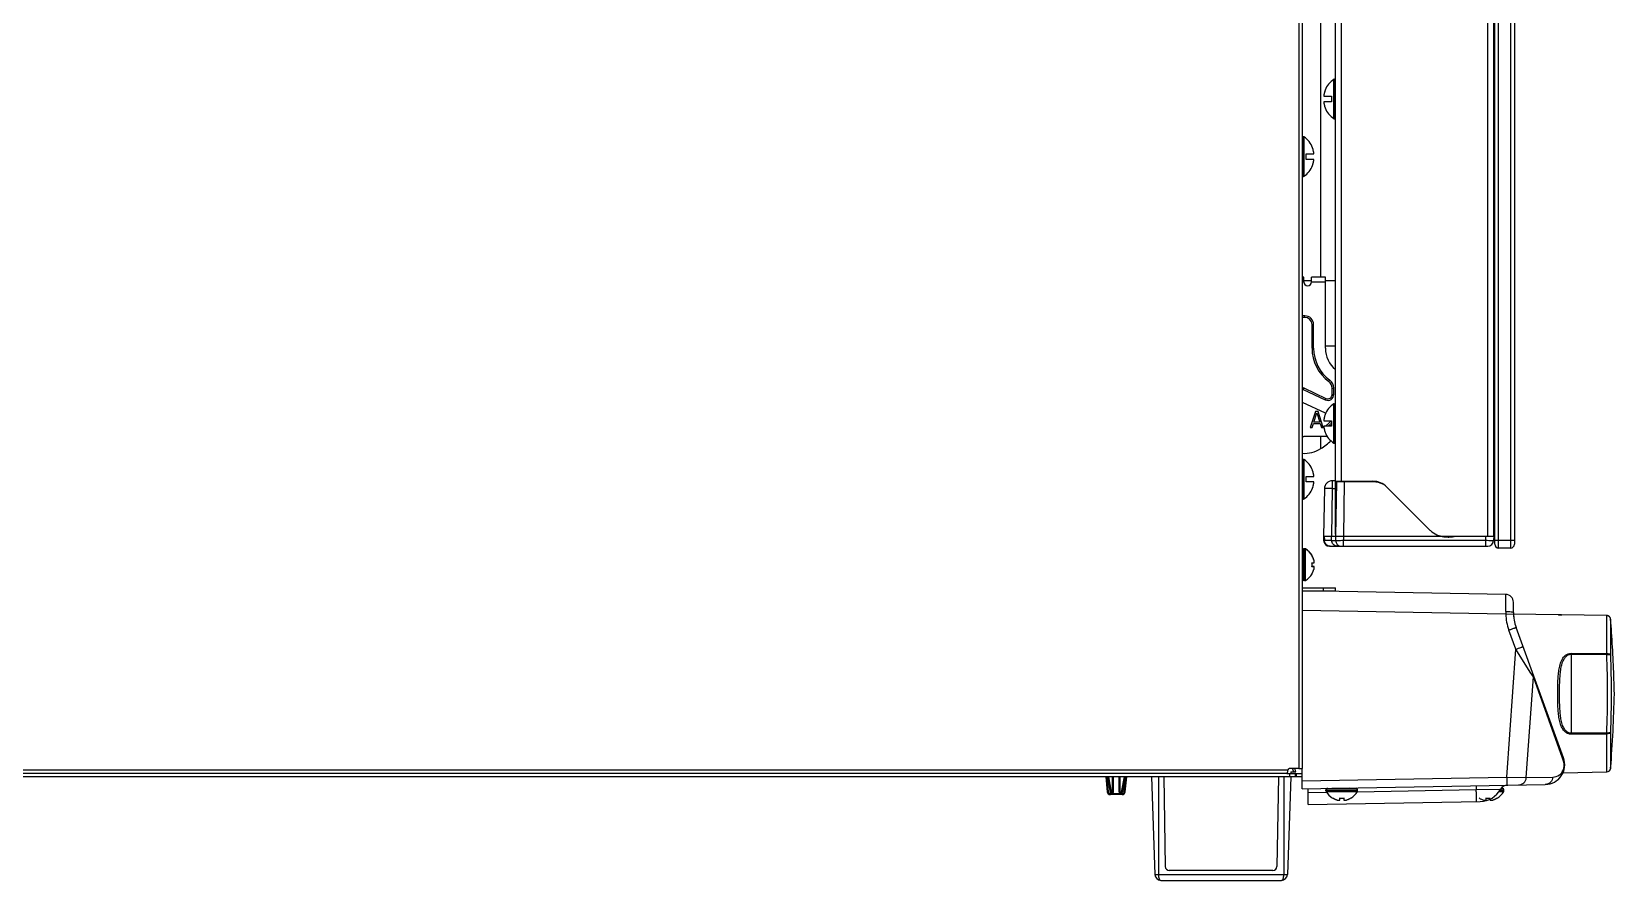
# Model space of a CAD drawing. Header units: millimetres. Extents: x 361 to 5577, y 463 to 3774.
# Drawn here: x 5159.5 to 5559.6, y 1958.6 to 2173.1 of the extents above; entities that cross this region are included whole.
import ezdxf

# ---------------------------------------------------------------- set-up
doc = ezdxf.new("R2010")
doc.units = ezdxf.units.MM
doc.header["$LTSCALE"] = 330
doc.layers.get('0').update_dxf_attribs({"linetype": 'CONTINUOUS'})
doc.layers.add('ASSI', color=7, linetype='CONTINUOUS')
doc.layers.add('GEOM', color=7, linetype='CONTINUOUS')

msp = doc.modelspace()

# ---------------------------------------------------------------- linework, layer by layer
at = {"color": 9, "linetype": 'Continuous'}
for p, q in [((5479.77, 2386.67), (5479.77, 1986.85)), ((5530.32, 2042.57), (5530.32, 2386.57)), ((5533.32, 2386.57), (5533.32, 2042.57)), ((5485.36, 2111.07), (5485.36, 2205.02)), ((5488.64, 2151.1), (5488.64, 2161.03)), ((5488.75, 2151.07), (5488.75, 2161.07)), ((5488.87, 2151.07), (5488.87, 2161.07)), ((5480.87, 2146.52), (5480.87, 2136.52)), ((5480.98, 2146.52), (5480.98, 2136.52)), ((5481.09, 2146.48), (5481.09, 2136.55)), ((5481.04, 2111.07), (5480.67, 2111.07)), ((5481.04, 2109.77), (5480.67, 2109.77)), ((5481.04, 2109.87), (5481.04, 2111.07)), ((5481.04, 2110.19), (5483.04, 2110.19)), ((5486.54, 2109.77), (5483.03, 2109.77)), ((5486.54, 2111.07), (5483.04, 2111.07)), ((5483.04, 2109.87), (5483.04, 2111.07)), ((5486.54, 2093.07), (5486.54, 2111.07)), ((5486.54, 2110.19), (5489.07, 2110.19)), ((5481.34, 2101.27), (5480.67, 2101.27)), ((5481.34, 2100.87), (5480.67, 2100.87)), ((5481.34, 2100.87), (5481.34, 2101.27)), ((5483.14, 2099.07), (5483.54, 2099.07)), ((5483.14, 2093.07), (5483.14, 2099.07)), ((5483.54, 2093.07), (5483.54, 2099.07)), ((5483.14, 2093.07), (5483.54, 2093.07)), ((5487.51, 2093.67), (5489.07, 2093.73)), ((5487.38, 2084.68), (5487.62, 2085.01)), ((5481.04, 2083.04), (5480.87, 2082.67)), ((5480.87, 2082.67), (5486.5, 2080.05)), ((5481.04, 2083.04), (5486.67, 2080.41)), ((5486.67, 2080.41), (5486.5, 2080.05)), ((5488.24, 2082.99), (5488.64, 2082.99)), ((5488.24, 2081.41), (5488.24, 2082.99)), ((5488.24, 2081.41), (5488.64, 2081.41)), ((5488.64, 2081.41), (5488.64, 2082.99)), ((5480.67, 2079.46), (5486.46, 2076.75)), ((5484, 2077.07), (5482.67, 2073.07)), ((5483.58, 2074.43), (5484.33, 2076.72)), ((5484.67, 2077.07), (5484, 2077.07)), ((5484.33, 2076.72), (5485.08, 2074.43)), ((5486, 2073.07), (5484.67, 2077.07)), ((5488.64, 2069.1), (5488.64, 2079.03)), ((5488.75, 2069.07), (5488.75, 2079.07)), ((5488.87, 2069.07), (5488.87, 2079.07)), ((5482.67, 2073.07), (5483.17, 2073.07)), ((5483.17, 2073.07), (5483.5, 2074.09)), ((5483.5, 2074.09), (5485.17, 2074.09)), ((5485.08, 2074.43), (5483.58, 2074.43)), ((5485.17, 2074.09), (5485.5, 2073.07)), ((5485.5, 2073.07), (5486, 2073.07)), ((5488.06, 2074.77), (5486.67, 2073.49)), ((5486.67, 2073.49), (5486.67, 2073.37)), ((5487.33, 2073.49), (5488.03, 2074.12)), ((5488.07, 2073.49), (5487.33, 2073.49)), ((5486.98, 2070.77), (5481.06, 2070.77)), ((5485.36, 2067.73), (5485.36, 2070.77)), ((5480.87, 2064.98), (5480.87, 2054.98)), ((5480.98, 2064.98), (5480.98, 2054.98)), ((5481.09, 2064.94), (5481.09, 2055.01)), ((5488.27, 2057.6), (5488.06, 2045.57)), ((5488.27, 2059.57), (5488.27, 2057.6)), ((5488.27, 2057.6), (5489.07, 2057.6)), ((5491.3, 2059.32), (5491.06, 2045.57)), ((5491.3, 2059.47), (5491.3, 2059.32)), ((5486.08, 2044.54), (5486.26, 2044.54)), ((5486.24, 2045.57), (5486.26, 2044.54)), ((5486.26, 2044.54), (5488.09, 2044.54)), ((5488.09, 2044.54), (5488.07, 2045.57)), ((5491.06, 2045.57), (5491.08, 2044.54)), ((5491.08, 2044.54), (5527.05, 2044.54)), ((5491.08, 2043.07), (5491.08, 2044.54)), ((5527.05, 2044.54), (5527.07, 2045.57)), ((5527.05, 2043.07), (5527.05, 2044.54)), ((5529.32, 2044.57), (5534.32, 2044.57)), ((5489.56, 2043.07), (5489.56, 2043.48)), ((5486.07, 2031.77), (5486.07, 2032.57)), ((5532.11, 2025.87), (5480.67, 2026.77)), ((5532.11, 2025.87), (5534.07, 2025.93)), ((5545.38, 2025.75), (5545.37, 2025.75)), ((5545.37, 2025.75), (5545.37, 2025.75)), ((5545.43, 2025.74), (5545.38, 2025.75)), ((5557.66, 2015.94), (5557.66, 2025.51)), ((5558.64, 2015.58), (5558.64, 2024.59)), ((5534.65, 2017), (5532.88, 2021.84)), ((5532.39, 1984.67), (5534.65, 2017)), ((5538.32, 2011.25), (5534.65, 2017)), ((5548.61, 2015.98), (5557.65, 2015.94)), ((5548.61, 2015.73), (5548.61, 1995.8)), ((5548.61, 2015.73), (5557.65, 2015.68)), ((5557.65, 2015.94), (5557.66, 2015.94)), ((5557.65, 2015.68), (5557.66, 2015.68)), ((5539.09, 2010.05), (5538.32, 2011.25)), ((5546.48, 1989.48), (5539.09, 2010.05)), ((5557.65, 1995.85), (5548.61, 1995.8)), ((5557.65, 1995.59), (5548.61, 1995.55)), ((5557.66, 1995.85), (5557.65, 1995.85)), ((5557.66, 1995.59), (5557.65, 1995.59)), ((5557.66, 1986), (5557.66, 1995.59)), ((5558.64, 1986.92), (5558.64, 1995.95)), ((5546.75, 1988.72), (5546.48, 1989.48)), ((5477, 1986.47), (4813.45, 1986.47)), ((5444.32, 1984.77), (5444.32, 1960.07)), ((5476.01, 1984.77), (5476.01, 1960.07)), ((5480.67, 1983.76), (5532.39, 1984.67)), ((5532.39, 1984.67), (5537.31, 1984.58)), ((5537.31, 1984.58), (5544.02, 1984.7)), ((5443.42, 1960.07), (5476.91, 1960.07))]:
    msp.add_line(p, q, dxfattribs=at)
at = {"color": 7, "linetype": 'Continuous'}
for p, q in [((5480.67, 2386.67), (5480.67, 1986.85)), ((5529.07, 2385.57), (5529.07, 2045.57)), ((5529.32, 2043.57), (5529.32, 2385.57)), ((5534.32, 2385.57), (5534.32, 2043.57)), ((5489.07, 2046.07), (5489.07, 2383.57)), ((5529.07, 2045.57), (5529.07, 2383.57)), ((5489.07, 2059.47), (5489.07, 2369.67)), ((5486.11, 2156.77), (5488.07, 2156.77)), ((5486.45, 2158.32), (5486.47, 2158.32)), ((5488.07, 2156.77), (5488.07, 2156.63)), ((5488.07, 2155.37), (5486.11, 2155.37)), ((5486.47, 2153.82), (5486.45, 2153.82)), ((5488.07, 2155.5), (5488.07, 2155.37)), ((5488.87, 2151.07), (5488.75, 2151.07)), ((5481.67, 2142.22), (5483.62, 2142.22)), ((5481.67, 2142.08), (5481.67, 2142.22)), ((5481.67, 2140.82), (5481.67, 2140.95)), ((5483.62, 2140.82), (5481.67, 2140.82)), ((5483.26, 2143.77), (5483.28, 2143.77)), ((5480.87, 2136.52), (5480.98, 2136.52)), ((5483.28, 2139.27), (5483.26, 2139.27)), ((5486.11, 2074.77), (5488.07, 2074.77)), ((5488.07, 2073.37), (5486.11, 2073.37)), ((5486.45, 2076.32), (5486.47, 2076.32)), ((5488.07, 2074.77), (5488.07, 2074.63)), ((5488.07, 2073.5), (5488.07, 2073.37)), ((5486.47, 2071.82), (5486.45, 2071.82)), ((5488.87, 2069.07), (5488.75, 2069.07)), ((5481.67, 2060.68), (5483.62, 2060.68)), ((5481.67, 2060.54), (5481.67, 2060.68)), ((5483.26, 2062.23), (5483.28, 2062.23)), ((5481.67, 2059.28), (5481.67, 2059.41)), ((5483.62, 2059.28), (5481.67, 2059.28)), ((5483.28, 2057.73), (5483.26, 2057.73)), ((5486.28, 2057.6), (5486.07, 2045.57)), ((5489.07, 2059.57), (5488.27, 2059.57)), ((5489.07, 2059.47), (5498.54, 2059.47)), ((5489.31, 2059.32), (5489.07, 2045.57)), ((5498.58, 2059.32), (5491.3, 2059.32)), ((5498.58, 2059.47), (5498.58, 2059.32)), ((5513.05, 2047.03), (5502.08, 2058)), ((5480.87, 2054.98), (5480.98, 2054.98)), ((5486.07, 2045.57), (5489.07, 2045.57)), ((5486.07, 2045.57), (5486.08, 2044.54)), ((5489.07, 2045.57), (5489.08, 2044.54)), ((5489.07, 2045.57), (5491.06, 2045.57)), ((5491.06, 2045.57), (5515.82, 2045.57)), ((5516.59, 2045.57), (5527.57, 2045.57)), ((5519.27, 2045.57), (5527.07, 2045.57)), ((5527.57, 2045.57), (5529.07, 2045.57)), ((5529.07, 2045.57), (5529.05, 2044.54)), ((5529.32, 2045.57), (5529.07, 2045.57)), ((5483.11, 2040.72), (5483.14, 2040.72)), ((5483.11, 2040.67), (5483.14, 2040.67)), ((5487.58, 2043.07), (5527.55, 2043.07)), ((5533.32, 2042.57), (5530.32, 2042.57)), ((5483.11, 2038.87), (5483.66, 2038.87)), ((5483.66, 2037.87), (5483.11, 2037.87)), ((5483.66, 2037.92), (5483.12, 2037.92)), ((5480.67, 2032.57), (5489.07, 2032.57)), ((5483.14, 2036.07), (5483.11, 2036.07)), ((5489.07, 2031.77), (5489.07, 2032.57)), ((5480.67, 2031.77), (5489.07, 2031.77)), ((5532.1, 2030.87), (5480.67, 2031.77)), ((5534.07, 2026.29), (5534.07, 2028.87)), ((5545.4, 2025.75), (5545.38, 2025.75)), ((5545.48, 2025.74), (5545.42, 2025.74)), ((5545.52, 2025.74), (5545.48, 2025.74)), ((5545.61, 2025.73), (5545.52, 2025.74)), ((5545.77, 2025.73), (5545.61, 2025.73)), ((5545.96, 2025.72), (5545.77, 2025.73)), ((5546.18, 2025.71), (5545.96, 2025.72)), ((5557.66, 2025.51), (5546.18, 2025.71)), ((5557.81, 2025.5), (5557.66, 2025.51)), ((5557.82, 2025.49), (5557.81, 2025.5)), ((5558.03, 2025.43), (5557.82, 2025.49)), ((5558.24, 2025.31), (5558.03, 2025.43)), ((5558.41, 2025.15), (5558.24, 2025.31)), ((5558.53, 2024.95), (5558.41, 2025.15)), ((5558.61, 2024.74), (5558.53, 2024.95)), ((5558.63, 2024.65), (5558.61, 2024.74)), ((5558.64, 2024.59), (5558.63, 2024.65)), ((5546.73, 1989.55), (5534.73, 2022.53)), ((5558.94, 2020.32), (5558.87, 2021.26)), ((5537.31, 1984.58), (5539.09, 2010.05)), ((5480.67, 1984.77), (4813.47, 1984.77)), ((5476.77, 1985.57), (4813.86, 1985.57)), ((5442.56, 1984.77), (5443.42, 1960.07)), ((5445.67, 1984.77), (5446.06, 1962.11)), ((5474.66, 1984.77), (5474.27, 1962.11)), ((5476.77, 1985.57), (5480.67, 1985.57)), ((5477.77, 1984.77), (5476.91, 1960.07)), ((5477, 1986.47), (5477.38, 1986.85)), ((5479.77, 1986.85), (5477.38, 1986.85)), ((5477.52, 1984.77), (5477.52, 1985.57)), ((5477.75, 1986.02), (5479.03, 1986.02)), ((5477.75, 1986.02), (5477.76, 1985.57)), ((5478.51, 1986.02), (5478.24, 1986.85)), ((5479.03, 1986.02), (5478.76, 1986.85)), ((5478.93, 1984.77), (5478.93, 1985.57)), ((5479.26, 1984.77), (5479.26, 1985.57)), ((5479.77, 1986.85), (5480.67, 1986.85)), ((5480.67, 1981.77), (5480.67, 1986.85)), ((5480.67, 1981.77), (5542.12, 1982.84)), ((5488.37, 1979.39), (5488.37, 1979.42)), ((5490.17, 1978.87), (5490.17, 1979.42)), ((5491.17, 1979.42), (5491.17, 1978.87)), ((5492.97, 1979.42), (5492.97, 1979.39)), ((5527.17, 1978.87), (5527.17, 1979.42)), ((5528.17, 1979.19), (5528.17, 1978.87)), ((5529.97, 1979.42), (5529.97, 1979.39)), ((5473.26, 1961.12), (5447.07, 1961.12)), ((5444.93, 1958.61), (5475.4, 1958.61))]:
    msp.add_line(p, q, dxfattribs=at)
for centre, radius, start, end in [((5488.75, 2160.87), 0.2, 90, 123.2419), ((5488.87, 2160.87), 0.2, 0, 90), ((5492.17, 2156.18), 6.09, 172.6229, 174.5265), ((5492.04, 2156.2), 5.96, 171.9486, 172.6174), ((5491.98, 2156.21), 5.9, 170.6546, 171.9496), ((5491.93, 2156.22), 5.85, 169.7616, 170.6536), ((5491.9, 2156.22), 5.82, 168.6651, 169.7618), ((5491.87, 2156.23), 5.79, 167.6222, 168.6648), ((5491.85, 2156.23), 5.77, 166.6751, 167.6221), ((5491.84, 2156.24), 5.75, 165.4482, 166.6751), ((5491.82, 2156.24), 5.74, 164.6978, 165.448), ((5491.81, 2156.24), 5.73, 163.1803, 164.6979), ((5491.81, 2156.24), 5.72, 162.7286, 163.18), ((5491.8, 2156.25), 5.72, 160.7579, 162.7288), ((5491.79, 2156.25), 5.71, 158.7734, 160.7577), ((5491.96, 2156.07), 3.93, 171.6741, 188.3259), ((5492.17, 2155.95), 6.09, 185.4735, 187.3771), ((5492.04, 2155.93), 5.96, 187.3826, 188.0514), ((5491.98, 2155.92), 5.9, 188.0504, 189.3454), ((5491.93, 2155.91), 5.85, 189.3464, 190.2384), ((5491.9, 2155.91), 5.82, 190.2382, 191.3349), ((5491.87, 2155.9), 5.79, 191.3352, 192.3778), ((5491.85, 2155.9), 5.77, 192.3779, 193.3249), ((5491.84, 2155.89), 5.75, 193.3249, 194.5518), ((5491.82, 2155.89), 5.74, 194.552, 195.3022), ((5491.81, 2155.89), 5.73, 195.3021, 196.8197), ((5491.81, 2155.89), 5.72, 196.82, 197.2714), ((5491.8, 2155.88), 5.72, 197.2712, 199.2421), ((5491.79, 2155.88), 5.71, 199.2423, 201.2266), ((5491.77, 2155.87), 5.7, 201.0786, 236.7581), ((5488.75, 2151.27), 0.2, 236.7581, 270), ((5488.87, 2151.27), 0.2, 270, 360), ((5480.87, 2146.32), 0.2, 90, 180), ((5480.98, 2146.32), 0.2, 56.7581, 90), ((5477.77, 2141.52), 3.93, 351.6741, 8.3259), ((5477.94, 2141.7), 5.71, 19.2423, 21.2266), ((5477.93, 2141.7), 5.72, 17.2712, 19.2421), ((5477.92, 2141.69), 5.72, 16.82, 17.2714), ((5477.92, 2141.69), 5.73, 15.3021, 16.8197), ((5477.91, 2141.69), 5.74, 14.552, 15.3022), ((5477.89, 2141.69), 5.75, 13.3249, 14.5518), ((5477.88, 2141.68), 5.77, 12.3779, 13.3249), ((5477.86, 2141.68), 5.79, 11.3352, 12.3778), ((5477.83, 2141.67), 5.82, 10.2382, 11.3349), ((5477.8, 2141.67), 5.85, 9.3464, 10.2384), ((5477.8, 2141.36), 5.85, 349.7616, 350.6536), ((5477.75, 2141.66), 5.9, 8.0504, 9.3454), ((5477.75, 2141.37), 5.9, 350.6546, 351.9496), ((5477.69, 2141.65), 5.96, 7.3826, 8.0514), ((5477.69, 2141.38), 5.96, 351.9486, 352.6174), ((5477.56, 2141.63), 6.09, 5.4735, 7.3771), ((5477.56, 2141.4), 6.09, 352.6229, 354.5265), ((5480.87, 2136.72), 0.2, 180, 270), ((5480.98, 2136.72), 0.2, 270, 303.2419), ((5477.97, 2141.32), 5.7, 303.2419, 338.9214), ((5477.94, 2141.33), 5.71, 338.7734, 340.7577), ((5477.93, 2141.33), 5.72, 340.7579, 342.7288), ((5477.92, 2141.34), 5.72, 342.7286, 343.18), ((5477.92, 2141.34), 5.73, 343.1803, 344.6979), ((5477.91, 2141.34), 5.74, 344.6978, 345.448), ((5477.89, 2141.34), 5.75, 345.4482, 346.6751), ((5477.88, 2141.35), 5.77, 346.6751, 347.6221), ((5477.86, 2141.35), 5.79, 347.6222, 348.6648), ((5477.83, 2141.36), 5.82, 348.6651, 349.7618), ((5488.75, 2078.87), 0.2, 90, 123.2419), ((5488.87, 2078.87), 0.2, 0, 90), ((5492.17, 2074.18), 6.09, 172.6229, 174.5265), ((5492.17, 2073.95), 6.09, 185.4735, 187.3771), ((5492.04, 2074.2), 5.96, 171.9486, 172.6174), ((5492.04, 2073.93), 5.96, 187.3826, 188.0514), ((5491.98, 2074.21), 5.9, 170.6546, 171.9496), ((5491.98, 2073.92), 5.9, 188.0504, 189.3454), ((5491.93, 2074.22), 5.85, 169.7616, 170.6536), ((5491.93, 2073.91), 5.85, 189.3464, 190.2384), ((5491.9, 2074.22), 5.82, 168.6651, 169.7618), ((5491.9, 2073.91), 5.82, 190.2382, 191.3349), ((5491.87, 2074.23), 5.79, 167.6222, 168.6648), ((5491.87, 2073.9), 5.79, 191.3352, 192.3778), ((5491.85, 2074.23), 5.77, 166.6751, 167.6221), ((5491.85, 2073.9), 5.77, 192.3779, 193.3249), ((5491.84, 2074.24), 5.75, 165.4482, 166.6751), ((5491.84, 2073.89), 5.75, 193.3249, 194.5518), ((5491.82, 2074.24), 5.74, 164.6978, 165.448), ((5491.82, 2073.89), 5.74, 194.552, 195.3022), ((5491.81, 2074.24), 5.73, 163.1803, 164.6979), ((5491.81, 2074.24), 5.72, 162.7286, 163.18), ((5491.8, 2074.25), 5.72, 160.7579, 162.7288), ((5491.79, 2074.25), 5.71, 158.7734, 160.7577), ((5491.96, 2074.07), 3.93, 171.6741, 188.3259), ((5475.99, 2082.74), 17.7, 301.9959, 312.4451), ((5491.81, 2073.89), 5.73, 195.3021, 196.8197), ((5491.81, 2073.89), 5.72, 196.82, 197.2714), ((5491.8, 2073.88), 5.72, 197.2712, 199.2421), ((5491.79, 2073.88), 5.71, 199.2423, 201.2266), ((5491.77, 2073.87), 5.7, 201.0786, 236.7581), ((5488.75, 2069.27), 0.2, 236.7581, 270), ((5488.87, 2069.27), 0.2, 270, 360), ((5481.12, 2074.51), 8, 266.7054, 301.9959), ((5480.87, 2064.78), 0.2, 90, 180), ((5480.98, 2064.78), 0.2, 56.7581, 90), ((5477.77, 2059.98), 3.93, 351.6741, 8.3259), ((5477.94, 2060.16), 5.71, 19.2423, 21.2266), ((5477.93, 2060.16), 5.72, 17.2712, 19.2421), ((5477.92, 2060.15), 5.72, 16.82, 17.2714), ((5477.92, 2060.15), 5.73, 15.3021, 16.8197), ((5477.91, 2060.15), 5.74, 14.552, 15.3022), ((5477.89, 2060.15), 5.75, 13.3249, 14.5518), ((5477.88, 2060.14), 5.77, 12.3779, 13.3249), ((5477.86, 2060.14), 5.79, 11.3352, 12.3778), ((5477.83, 2060.13), 5.82, 10.2382, 11.3349), ((5477.8, 2060.13), 5.85, 9.3464, 10.2384), ((5477.75, 2060.12), 5.9, 8.0504, 9.3454), ((5477.69, 2060.11), 5.96, 7.3826, 8.0514), ((5477.56, 2060.09), 6.09, 5.4735, 7.3771), ((5477.97, 2059.78), 5.7, 303.2419, 338.9214), ((5477.94, 2059.79), 5.71, 338.7734, 340.7577), ((5477.93, 2059.79), 5.72, 340.7579, 342.7288), ((5477.92, 2059.8), 5.72, 342.7286, 343.18), ((5477.92, 2059.8), 5.73, 343.1803, 344.6979), ((5477.91, 2059.8), 5.74, 344.6978, 345.448), ((5477.89, 2059.8), 5.75, 345.4482, 346.6751), ((5477.88, 2059.81), 5.77, 346.6751, 347.6221), ((5477.86, 2059.81), 5.79, 347.6222, 348.6648), ((5477.83, 2059.82), 5.82, 348.6651, 349.7618), ((5477.8, 2059.82), 5.85, 349.7616, 350.6536), ((5477.75, 2059.83), 5.9, 350.6546, 351.9496), ((5477.69, 2059.84), 5.96, 351.9486, 352.6174), ((5477.56, 2059.86), 6.09, 352.6229, 354.5265), ((5488.27, 2057.57), 2, 90, 179), ((5489.56, 2059.32), 0.25, 142.9351, 179), ((5498.54, 2054.47), 5, 45, 90), ((5498.58, 2053.57), 5.75, 61.8158, 90), ((5480.87, 2055.18), 0.2, 180, 270), ((5480.98, 2055.18), 0.2, 270, 303.2419), ((5487.58, 2044.57), 1.5, 181, 270), ((5490.58, 2044.57), 1.5, 181, 269.9999), ((5516.59, 2050.57), 5, 225, 270), ((5517.55, 2051.57), 6.25, 249.0124, 253.8821), ((5527.55, 2044.57), 1.5, 270.0001, 359), ((5479.06, 2038.18), 4.75, 28.9687, 31.5341), ((5479.06, 2038.23), 4.75, 28.9686, 30.8121), ((5479.06, 2038.23), 4.75, 28.0074, 28.9684), ((5479.06, 2038.18), 4.75, 28.0074, 28.9684), ((5479.06, 2038.23), 4.75, 26.6813, 28.0074), ((5479.06, 2038.18), 4.75, 26.6813, 28.0074), ((5530.32, 2043.57), 1, 180, 270), ((5533.32, 2043.57), 1, 270, 360), ((5479.36, 2038.36), 3.79, 0.0089, 7.5987), ((5479.36, 2038.37), 3.79, 352.4013, 359.9911), ((5479.06, 2038.55), 4.75, 331.9926, 333.3187), ((5479.07, 2038.23), 4.74, 25.5402, 26.6812), ((5479.07, 2038.18), 4.74, 25.5402, 26.6812), ((5479.07, 2038.55), 4.74, 333.3188, 334.4598), ((5479.07, 2038.24), 4.74, 24.5722, 25.5402), ((5479.07, 2038.19), 4.74, 24.5722, 25.5402), ((5479.07, 2038.54), 4.74, 334.4598, 335.4278), ((5479.08, 2038.24), 4.73, 23.3175, 24.5722), ((5479.08, 2038.19), 4.73, 23.3175, 24.5722), ((5479.08, 2038.54), 4.73, 335.4278, 336.6825), ((5479.08, 2038.24), 4.73, 22.5474, 23.3174), ((5479.08, 2038.19), 4.73, 22.5474, 23.3174), ((5479.08, 2038.54), 4.73, 336.6826, 337.4526), ((5479.09, 2038.24), 4.72, 21.0025, 22.5476), ((5479.09, 2038.19), 4.72, 21.0025, 22.5476), ((5479.09, 2038.54), 4.72, 337.4524, 338.9975), ((5479.09, 2038.24), 4.72, 20.5181, 21.0023), ((5479.09, 2038.19), 4.72, 20.5181, 21.0023), ((5479.09, 2038.54), 4.72, 338.9977, 339.4819), ((5479.1, 2038.25), 4.7, 18.4656, 20.5187), ((5479.1, 2038.2), 4.7, 18.4656, 20.5187), ((5479.1, 2038.53), 4.7, 339.4813, 341.5344), ((5479.12, 2038.25), 4.68, 17.3773, 18.465), ((5479.12, 2038.2), 4.68, 17.3773, 18.465), ((5479.12, 2038.53), 4.68, 341.535, 342.6227), ((5479.14, 2038.26), 4.67, 16.3949, 17.3772), ((5479.14, 2038.21), 4.67, 16.3949, 17.3772), ((5479.14, 2038.52), 4.67, 342.6228, 343.6051), ((5479.17, 2038.27), 4.64, 14.3176, 16.3964), ((5479.17, 2038.22), 4.64, 14.3176, 16.3964), ((5479.17, 2038.51), 4.64, 343.6036, 345.6824), ((5481.67, 2039.16), 2.01, 5.8562, 7.2727), ((5481.67, 2039.11), 2.01, 5.1401, 7.2744), ((5481.67, 2039.12), 2.01, 352.7259, 354.7415), ((5481.67, 2037.66), 2.01, 5.8564, 7.2727), ((5481.67, 2037.61), 2.01, 5.2585, 7.2741), ((5481.67, 2037.62), 2.01, 352.7256, 354.8598), ((5481.68, 2039.16), 1.99, 5.1372, 5.8551), ((5481.69, 2039.16), 1.98, 4.2856, 5.1372), ((5481.71, 2039.16), 1.97, 3.1368, 4.2859), ((5481.69, 2039.11), 1.98, 4.2856, 5.1372), ((5481.71, 2039.11), 1.97, 3.0233, 4.286), ((5481.72, 2039.11), 1.96, 1.9964, 3.0228), ((5481.72, 2039.12), 1.96, 356.7841, 357.6235), ((5481.7, 2039.12), 1.97, 355.3984, 356.7833), ((5481.69, 2039.12), 1.98, 354.7442, 355.3991), ((5481.68, 2037.66), 1.99, 5.2558, 5.8551), ((5481.69, 2037.66), 1.98, 4.6009, 5.2558), ((5481.7, 2037.66), 1.97, 3.2853, 4.6015), ((5481.69, 2037.61), 1.98, 4.6009, 5.2558), ((5481.7, 2037.61), 1.97, 3.2167, 4.6016), ((5481.72, 2037.61), 1.96, 2.3765, 3.2159), ((5481.72, 2037.62), 1.96, 356.9771, 358.0037), ((5481.71, 2037.62), 1.97, 355.714, 356.9766), ((5481.7, 2037.62), 1.98, 354.8627, 355.7144), ((5481.72, 2039.11), 1.95, 0.9261, 1.9964), ((5481.73, 2039.11), 1.95, 358.8459, 0.9258), ((5481.72, 2039.12), 1.96, 357.6234, 358.8455), ((5481.72, 2037.61), 1.95, 1.1545, 2.3767), ((5481.73, 2037.61), 1.95, 0.1995, 1.1541), ((5481.73, 2037.61), 1.95, 359.0741, 0.1995), ((5481.72, 2037.61), 1.95, 358.0037, 359.0738), ((5479.06, 2038.55), 4.75, 328.4659, 331.0313), ((5479.06, 2038.55), 4.75, 331.0316, 331.9926), ((5532.07, 2028.87), 2, 0, 89), ((5545.07, 2026.29), 11, 180, 200), ((5557.64, 2024.51), 1, 64.0515, 88.9915), ((5557.64, 2024.51), 1, 55.9551, 64.0486), ((5557.64, 2024.51), 1, 50.9118, 55.9465), ((5557.64, 2024.51), 1, 43.2291, 50.9058), ((5557.64, 2024.51), 1, 38.1681, 43.2248), ((5557.64, 2024.51), 1, 29.917, 38.1576), ((5557.64, 2024.51), 1, 25.6693, 29.9153), ((5557.64, 2024.51), 1, 13.7595, 25.6504), ((5557.64, 2024.51), 0.999, 13.4453, 13.7446), ((5557.64, 2024.51), 1, 7.9636, 13.4422), ((5210.14, 1998), 349.5, 3.816, 4.3627), ((5537.09, 2010.19), 2, 356.0131, 20), ((5542.03, 1987.84), 5, 271, 20), ((5535.32, 1984.72), 2, 271, 356.0131), ((5557.64, 1987), 1, 271, 355.6318), ((5490.85, 1983.47), 4.75, 238.4659, 241.0313), ((5490.85, 1983.47), 4.75, 241.0316, 241.9926), ((5490.85, 1983.47), 4.75, 241.9926, 243.3187), ((5490.85, 1983.46), 4.74, 243.3188, 244.4598), ((5490.85, 1983.46), 4.74, 244.4598, 245.4278), ((5490.84, 1983.45), 4.73, 245.4278, 246.6825), ((5490.84, 1983.45), 4.73, 246.6826, 247.4526), ((5490.84, 1983.44), 4.72, 247.4524, 248.9975), ((5490.84, 1983.44), 4.72, 248.9977, 249.4819), ((5490.83, 1983.43), 4.7, 249.4813, 251.5344), ((5490.83, 1983.41), 4.68, 251.535, 252.6227), ((5490.82, 1983.39), 4.67, 252.6228, 253.6051), ((5490.81, 1983.36), 4.64, 253.6036, 255.6824), ((5489.92, 1980.86), 2.01, 262.7256, 264.8598), ((5489.92, 1980.84), 1.98, 264.8627, 265.7144), ((5489.92, 1980.82), 1.97, 265.714, 266.9766), ((5489.92, 1980.81), 1.96, 266.9771, 268.0037), ((5489.92, 1980.81), 1.95, 268.0037, 269.0738), ((5489.92, 1980.8), 1.95, 269.0741, 270.1995), ((5489.92, 1980.8), 1.95, 270.1995, 271.1541), ((5489.92, 1980.81), 1.95, 271.1545, 272.3767), ((5489.91, 1980.81), 1.96, 272.3765, 273.2159), ((5489.91, 1980.83), 1.97, 273.2167, 274.6016), ((5489.91, 1980.84), 1.98, 274.6009, 275.2558), ((5489.91, 1980.86), 2.01, 275.2585, 277.2741), ((5490.67, 1983.17), 3.79, 262.4013, 269.9911), ((5490.66, 1983.17), 3.79, 270.0089, 277.5987), ((5491.42, 1980.86), 2.01, 262.7259, 264.7415), ((5491.42, 1980.84), 1.98, 264.7442, 265.3991), ((5491.42, 1980.83), 1.97, 265.3984, 266.7833), ((5491.42, 1980.81), 1.96, 266.7841, 267.6235), ((5491.42, 1980.81), 1.96, 267.6234, 268.8455), ((5491.42, 1980.8), 1.95, 268.8459, 270.9258), ((5491.42, 1980.81), 1.95, 270.9261, 271.9964), ((5491.41, 1980.81), 1.96, 271.9964, 273.0228), ((5491.41, 1980.82), 1.97, 273.0233, 274.286), ((5491.41, 1980.84), 1.98, 274.2856, 275.1372), ((5491.41, 1980.86), 2.01, 275.1401, 277.2744), ((5490.52, 1983.36), 4.64, 284.3176, 286.3964), ((5490.51, 1983.39), 4.67, 286.3949, 287.3772), ((5490.5, 1983.41), 4.68, 287.3773, 288.465), ((5490.5, 1983.43), 4.7, 288.4656, 290.5187), ((5490.49, 1983.44), 4.72, 290.5181, 291.0023), ((5490.49, 1983.44), 4.72, 291.0025, 292.5476), ((5490.49, 1983.45), 4.73, 292.5474, 293.3174), ((5490.49, 1983.45), 4.73, 293.3175, 294.5722), ((5490.49, 1983.46), 4.74, 294.5722, 295.5402), ((5490.48, 1983.46), 4.74, 295.5402, 296.6812), ((5490.48, 1983.47), 4.75, 296.6813, 298.0074), ((5490.48, 1983.47), 4.75, 298.0074, 298.9684), ((5490.48, 1983.47), 4.75, 298.9687, 301.5341), ((5526.92, 1980.84), 1.98, 262.7579, 277.2421), ((5527.67, 1983.17), 3.79, 262.4013, 269.9911), ((5527.66, 1983.17), 3.79, 270.0089, 277.5987), ((5528.42, 1980.86), 2.01, 262.7259, 264.7415), ((5528.42, 1980.84), 1.98, 264.7442, 265.3991), ((5528.42, 1980.83), 1.97, 265.3984, 266.7833), ((5528.42, 1980.81), 1.96, 266.7841, 267.6235), ((5528.42, 1980.81), 1.96, 267.6234, 268.8455), ((5528.42, 1980.8), 1.95, 268.8459, 270.9258), ((5528.42, 1980.81), 1.95, 270.9261, 271.9964), ((5528.41, 1980.81), 1.96, 271.9964, 273.0228), ((5528.41, 1980.82), 1.97, 273.0233, 274.286), ((5528.41, 1980.84), 1.98, 274.2856, 275.1372), ((5528.41, 1980.86), 2.01, 275.1401, 277.2744), ((5527.52, 1983.36), 4.64, 284.3176, 286.3964), ((5527.51, 1983.39), 4.67, 286.3949, 287.3772), ((5527.5, 1983.41), 4.68, 287.3773, 288.465), ((5527.5, 1983.43), 4.7, 288.4656, 290.5187), ((5527.49, 1983.44), 4.72, 290.5181, 291.0023), ((5527.49, 1983.44), 4.72, 291.0025, 292.5476), ((5527.49, 1983.45), 4.73, 292.5474, 293.3174), ((5527.49, 1983.45), 4.73, 293.3175, 294.5722), ((5527.49, 1983.46), 4.74, 294.5722, 295.5402), ((5527.48, 1983.46), 4.74, 295.5402, 296.6812), ((5527.48, 1983.47), 4.75, 296.6813, 298.0074), ((5527.48, 1983.47), 4.75, 298.0074, 298.9684), ((5527.48, 1983.47), 4.75, 298.9687, 301.5341), ((5447.07, 1962.13), 1.01, 181, 270), ((5473.26, 1962.13), 1.01, 270, 359), ((5444.93, 1960.12), 1.51, 182, 270), ((5475.4, 1960.12), 1.51, 270, 358)]:
    msp.add_arc(centre, radius, start, end, dxfattribs=at)
at = {"color": 9, "linetype": 'Continuous'}
for centre, radius, start, end in [((5482.04, 2109.87), 1, 179.9982, 359.9982), ((5481.34, 2099.07), 2.2, 359.9982, 89.9982), ((5481.34, 2099.07), 1.8, 359.9982, 89.9982), ((5493.54, 2093.07), 10.4, 179.9982, 233.6991), ((5493.54, 2093.07), 10, 179.9982, 233.6991), ((5487.31, 2098.67), 5, 261.0541, 272.25), ((5493.54, 2093.07), 7, 179.9982, 230.2076), ((5486.14, 2082.99), 2.1, 359.9982, 53.6991), ((5486.14, 2082.99), 2.5, 359.9982, 53.6991), ((5482.14, 2085.39), 3, 240.298, 244.9982), ((5482.14, 2085.39), 2.6, 235.3666, 244.9982), ((5487.14, 2081.41), 1.5, 244.9982, 359.9982), ((5487.14, 2081.41), 1.1, 244.9982, 359.9982), ((5487.31, 2078.57), 2, 244.9982, 250.2303), ((5481.06, 2071.77), 1, 246.3331, 270), ((5570.06, 2026.34), 37.96, 179.6561, 180.7192), ((5545.18, 2026.31), 13.08, 181.9205, 199.9426), ((5546.64, 2044.96), 19.25, 266.3895, 269.0008), ((5524.49, 2015.86), 24.11, 359.6954, 0.3046), ((5533.56, 2015.81), 24.09, 359.694, 0.306), ((5311.92, 2005.65), 245.93, 0.0278, 2.3392), ((5542.98, 2015.49), 14.68, 0.7435, 1.7472), ((5311.98, 2005.65), 246.86, 0.0264, 2.306), ((5311.92, 2005.88), 245.93, 357.6608, 359.9722), ((5311.98, 2005.88), 246.86, 357.694, 359.9736), ((5524.5, 1995.67), 24.11, 359.6953, 0.3046), ((5533.57, 1995.72), 24.08, 359.6938, 0.3062), ((5542.98, 1996.04), 14.68, 358.253, 359.2564)]:
    msp.add_arc(centre, radius, start, end, dxfattribs=at)
for points, knots in [([(5488.27, 2057.6), (5488.02, 2057.6), (5487.65, 2057.61), (5487.18, 2057.61), (5486.88, 2057.61), (5486.63, 2057.61), (5486.47, 2057.61), (5486.37, 2057.61), (5486.32, 2057.61), (5486.3, 2057.6), (5486.28, 2057.6), (5486.28, 2057.6)], [0, 0, 0, 0, 0.382482, 0.555273, 0.706731, 0.831042, 0.92344, 0.956514, 0.980405, 0.99489, 1, 1, 1, 1]), ([(5490.06, 2059.32), (5489.96, 2059.32), (5489.81, 2059.32), (5489.62, 2059.32), (5489.51, 2059.32), (5489.43, 2059.32), (5489.36, 2059.32), (5489.33, 2059.31), (5489.31, 2059.32), (5489.31, 2059.32)], [0, 0, 0, 0, 0.420456, 0.592814, 0.736904, 0.850912, 0.933376, 0.983277, 1, 1, 1, 1]), ([(5491.3, 2059.32), (5491.19, 2059.32), (5490.78, 2059.32), (5490.37, 2059.32), (5490.06, 2059.32)], [0, 0, 0, 0, 0.268452, 1, 1, 1, 1]), ([(5487.73, 2043.07), (5487.36, 2043.07), (5486.58, 2043.38), (5486.27, 2044.16), (5486.26, 2044.54)], [0, 0, 0, 0, 0.496897, 1, 1, 1, 1]), ([(5489.56, 2043.07), (5489.19, 2043.07), (5488.41, 2043.38), (5488.1, 2044.16), (5488.09, 2044.54)], [0, 0, 0, 0, 0.496898, 1, 1, 1, 1]), ([(5488.09, 2044.54), (5488.2, 2044.53), (5488.53, 2044.53), (5488.86, 2044.53), (5489.08, 2044.53)], [0, 0, 0, 0, 0.344679, 1, 1, 1, 1]), ([(5489.08, 2044.54), (5489.08, 2044.54), (5489.1, 2044.54), (5489.13, 2044.53), (5489.18, 2044.53), (5489.24, 2044.53), (5489.33, 2044.53), (5489.47, 2044.53), (5489.69, 2044.53), (5489.99, 2044.53), (5490.46, 2044.53), (5490.83, 2044.54), (5491.08, 2044.54)], [0, 0, 0, 0, 0.004993, 0.01944, 0.043314, 0.076384, 0.118348, 0.16879, 0.293122, 0.444611, 0.617439, 1, 1, 1, 1]), ([(5527.05, 2044.54), (5527.3, 2044.54), (5527.67, 2044.53), (5528.14, 2044.53), (5528.44, 2044.53), (5528.66, 2044.53), (5528.81, 2044.53), (5528.89, 2044.53), (5528.95, 2044.53), (5529.01, 2044.53), (5529.03, 2044.54), (5529.05, 2044.54), (5529.05, 2044.54)], [0, 0, 0, 0, 0.382561, 0.555389, 0.706878, 0.83121, 0.881652, 0.923616, 0.956686, 0.98056, 0.995007, 1, 1, 1, 1]), ([(5532.1, 2026.57), (5532.11, 2027.13), (5532.11, 2027.95), (5532.11, 2028.97), (5532.12, 2029.61), (5532.1, 2030.11), (5532.13, 2030.52), (5532.08, 2030.7), (5532.13, 2030.87), (5532.1, 2030.87)], [0, 0, 0, 0, 0.39272, 0.565484, 0.715066, 0.836647, 0.92637, 0.981396, 1, 1, 1, 1]), ([(5532.1, 2026.57), (5532.36, 2026.57), (5532.81, 2026.56), (5533.45, 2026.5), (5533.8, 2026.44), (5534.07, 2026.35), (5534.07, 2026.29)], [0, 0, 0, 0, 0.37535, 0.693266, 0.908966, 1, 1, 1, 1]), ([(5532.88, 2021.84), (5533.12, 2021.93), (5533.55, 2022.09), (5534.07, 2022.28), (5534.39, 2022.4), (5534.58, 2022.46), (5534.65, 2022.51), (5534.73, 2022.52), (5534.73, 2022.53)], [0, 0, 0, 0, 0.383936, 0.708023, 0.832072, 0.924145, 0.980812, 1, 1, 1, 1]), ([(5534.65, 2017), (5534.88, 2017.09), (5535.32, 2017.25), (5535.84, 2017.43), (5536.16, 2017.56), (5536.34, 2017.62), (5536.41, 2017.67), (5536.5, 2017.67), (5536.49, 2017.69)], [0, 0, 0, 0, 0.383936, 0.708023, 0.832072, 0.924145, 0.980812, 1, 1, 1, 1]), ([(5545.24, 2005.77), (5545.24, 2006.77), (5545.25, 2008.27), (5545.36, 2010.26), (5545.52, 2011.71), (5545.81, 2013.12), (5546.3, 2014.44), (5547.02, 2015.41), (5547.86, 2015.89), (5548.36, 2015.98), (5548.61, 2015.98)], [0, 0, 0, 0, 0.258901, 0.386491, 0.511867, 0.634475, 0.754389, 0.873811, 0.935873, 1, 1, 1, 1]), ([(5545.72, 2005.77), (5545.72, 2006.72), (5545.73, 2008.14), (5545.82, 2010.03), (5545.95, 2011.42), (5546.17, 2012.78), (5546.5, 2013.87), (5546.92, 2014.67), (5547.34, 2015.2), (5547.9, 2015.62), (5548.37, 2015.73), (5548.61, 2015.73)], [0, 0, 0, 0, 0.256947, 0.384127, 0.509729, 0.633268, 0.754541, 0.814709, 0.875097, 0.936641, 1, 1, 1, 1]), ([(5557.66, 2015.94), (5557.88, 2015.94), (5558.2, 2015.91), (5558.53, 2015.76), (5558.63, 2015.64), (5558.64, 2015.58)], [0, 0, 0, 0, 0.621251, 0.845267, 1, 1, 1, 1]), ([(5557.66, 2015.68), (5557.78, 2015.69), (5558.01, 2015.69), (5558.3, 2015.67), (5558.5, 2015.65), (5558.6, 2015.61), (5558.63, 2015.6), (5558.64, 2015.58)], [0, 0, 0, 0, 0.364243, 0.675583, 0.894261, 0.961086, 1, 1, 1, 1]), ([(5548.61, 1995.55), (5548.36, 1995.55), (5547.86, 1995.64), (5547.02, 1996.12), (5546.3, 1997.09), (5545.81, 1998.41), (5545.52, 1999.82), (5545.36, 2001.27), (5545.25, 2003.26), (5545.24, 2004.76), (5545.24, 2005.77)], [0, 0, 0, 0, 0.064131, 0.126195, 0.245621, 0.365536, 0.488143, 0.613517, 0.741104, 1, 1, 1, 1]), ([(5548.61, 1995.8), (5548.37, 1995.8), (5547.9, 1995.91), (5547.34, 1996.33), (5546.92, 1996.86), (5546.5, 1997.66), (5546.17, 1998.75), (5545.95, 2000.11), (5545.82, 2001.5), (5545.73, 2003.39), (5545.72, 2004.81), (5545.72, 2005.77)], [0, 0, 0, 0, 0.063364, 0.12491, 0.185301, 0.245469, 0.366742, 0.49028, 0.615881, 0.743058, 1, 1, 1, 1]), ([(5558.64, 1995.95), (5558.63, 1995.93), (5558.6, 1995.92), (5558.5, 1995.88), (5558.3, 1995.86), (5558.01, 1995.84), (5557.78, 1995.84), (5557.66, 1995.85)], [0, 0, 0, 0, 0.038914, 0.105739, 0.324417, 0.635757, 1, 1, 1, 1]), ([(5558.64, 1995.95), (5558.63, 1995.89), (5558.53, 1995.78), (5558.2, 1995.62), (5557.88, 1995.59), (5557.66, 1995.59)], [0, 0, 0, 0, 0.154733, 0.378749, 1, 1, 1, 1]), ([(5544.02, 1984.7), (5544.6, 1984.71), (5545.66, 1985.07), (5546.92, 1986.5), (5547.02, 1987.96), (5546.75, 1988.72)], [0, 0, 0, 0, 0.310365, 0.56347, 1, 1, 1, 1]), ([(5532.39, 1984.67), (5532.4, 1984.41), (5532.4, 1983.94), (5532.41, 1983.38), (5532.4, 1983.03), (5532.41, 1982.83), (5532.39, 1982.75), (5532.41, 1982.67), (5532.39, 1982.67)], [0, 0, 0, 0, 0.382564, 0.706767, 0.831121, 0.92352, 0.980474, 1, 1, 1, 1]), ([(5544.02, 1984.7), (5543.99, 1984.22), (5543.57, 1983.25), (5542.59, 1982.85), (5542.12, 1982.84)], [0, 0, 0, 0, 0.504997, 1, 1, 1, 1]), ([(5444.32, 1960.07), (5444.32, 1959.87), (5444.34, 1959.51), (5444.45, 1959.04), (5444.63, 1958.71), (5444.84, 1958.61), (5444.93, 1958.61)], [0, 0, 0, 0, 0.343638, 0.632384, 0.843751, 1, 1, 1, 1]), ([(5475.4, 1958.61), (5475.49, 1958.61), (5475.7, 1958.71), (5475.88, 1959.04), (5475.99, 1959.51), (5476.01, 1959.87), (5476.01, 1960.07)], [0, 0, 0, 0, 0.156249, 0.367616, 0.656362, 1, 1, 1, 1])]:
    msp.add_open_spline(points, degree=3, knots=knots, dxfattribs=at)
at = {"color": 7, "linetype": 'Continuous'}
for points, knots in [([(5515.82, 2045.57), (5515.89, 2045.57), (5516.03, 2045.53), (5516.32, 2045.48), (5516.68, 2045.42), (5517.11, 2045.39), (5517.54, 2045.37), (5517.98, 2045.38), (5518.41, 2045.42), (5518.77, 2045.48), (5519.02, 2045.52), (5519.15, 2045.55), (5519.22, 2045.55), (5519.26, 2045.57), (5519.27, 2045.57)], [0, 0, 0, 0, 0.062473, 0.12498, 0.249983, 0.374983, 0.499982, 0.624981, 0.74998, 0.874982, 0.93749, 0.968746, 0.984368, 1, 1, 1, 1]), ([(5477, 1986.47), (5476.98, 1986.35), (5476.95, 1986.14), (5476.89, 1985.85), (5476.85, 1985.68), (5476.8, 1985.57), (5476.77, 1985.57)], [0, 0, 0, 0, 0.371034, 0.687347, 0.903823, 1, 1, 1, 1])]:
    msp.add_open_spline(points, degree=3, knots=knots, dxfattribs=at)
at = {"color": 9, "linetype": 'Continuous'}
msp.add_open_spline([(5546.75, 1988.72), (5546.83, 1988.99), (5546.83, 1989.29), (5546.73, 1989.55)], degree=3, dxfattribs=at)
at = {"color": 7, "linetype": 'Continuous'}
msp.add_open_spline([(5525.37, 1979.42), (5525.77, 1979.17), (5526.21, 1978.99), (5526.67, 1978.87)], degree=3, dxfattribs=at)
at = {"layer": 'ASSI', "color": 9, "linetype": 'Continuous'}
for p, q in [((5527.57, 2045.57), (5527.57, 2383.57)), ((5481.07, 2034.37), (5481.07, 2042.42)), ((5481.27, 2034.37), (5481.27, 2042.42)), ((5481.47, 2034.42), (5481.47, 2042.36)), ((5486.67, 1981.47), (5494.67, 1981.47)), ((5486.67, 1981.27), (5494.67, 1981.27)), ((5486.72, 1981.06), (5494.61, 1981.06)), ((5530.39, 1981.06), (5531.61, 1981.06)), ((5530.54, 1981.27), (5531.67, 1981.27)), ((5530.69, 1981.47), (5531.67, 1981.47))]:
    msp.add_line(p, q, dxfattribs=at)
at = {"layer": 'ASSI', "color": 7, "linetype": 'Continuous'}
for p, q in [((5488.75, 2161.07), (5488.87, 2161.07)), ((5488.75, 2151.07), (5488.87, 2151.07)), ((5480.98, 2146.52), (5480.87, 2146.52)), ((5480.98, 2136.52), (5480.87, 2136.52)), ((5488.75, 2079.07), (5488.87, 2079.07)), ((5488.75, 2069.07), (5488.87, 2069.07)), ((5480.98, 2064.98), (5480.87, 2064.98)), ((5480.98, 2054.98), (5480.87, 2054.98)), ((5481.27, 2042.42), (5481.07, 2042.42)), ((5481.27, 2042.37), (5481.07, 2042.37)), ((5481.27, 2034.37), (5481.07, 2034.37)), ((5534.07, 2025.95), (5545.37, 2025.75)), ((5546.59, 1985.8), (5557.66, 1986)), ((5486.67, 1981.27), (5486.67, 1981.47)), ((5488.17, 1981.87), (5494.27, 1981.87)), ((5494.67, 1981.27), (5494.67, 1981.47)), ((5530.98, 1981.87), (5531.27, 1981.87)), ((5531.67, 1981.27), (5531.67, 1981.47))]:
    msp.add_line(p, q, dxfattribs=at)
for centre, radius, start, end in [((5491.77, 2156.27), 5.7, 123.2419, 158.9214), ((5491.77, 2155.87), 5.7, 201.0786, 236.7581), ((5477.97, 2141.72), 5.7, 21.0786, 56.7581), ((5477.97, 2141.32), 5.7, 303.2419, 338.9214), ((5491.77, 2074.27), 5.7, 123.2419, 158.9214), ((5491.77, 2073.87), 5.7, 201.0786, 236.7581), ((5477.97, 2060.18), 5.7, 21.0786, 56.7581), ((5477.97, 2059.78), 5.7, 303.2419, 338.9214), ((5481.07, 2042.02), 0.4, 90, 180), ((5481.07, 2041.97), 0.4, 90, 180), ((5478.25, 2038.22), 4.8, 58.136, 59.6988), ((5481.27, 2042.02), 0.4, 59.6988, 90), ((5481.27, 2041.97), 0.4, 59.6988, 90), ((5479.05, 2038.22), 4.8, 31.4579, 59.6988), ((5479.05, 2038.17), 4.8, 31.4579, 59.6988), ((5481.07, 2034.77), 0.4, 180, 270), ((5478.25, 2038.61), 4.8, 300.3012, 301.5317), ((5481.27, 2034.77), 0.4, 270, 300.3012), ((5479.05, 2038.56), 4.8, 300.3012, 328.5421), ((5209.65, 1997.95), 350, 1.2792, 3.6643), ((5209.65, 2013.58), 350, 355.6318, 358.7208), ((5487.07, 1981.47), 0.4, 90, 180), ((5487.07, 1981.27), 0.4, 180, 210.3012), ((5490.86, 1983.49), 4.8, 210.3012, 238.5421), ((5490.47, 1983.49), 4.8, 301.4579, 329.6988), ((5494.27, 1981.47), 0.4, 0, 90), ((5494.27, 1981.27), 0.4, 329.6988, 360), ((5527.47, 1983.49), 4.8, 301.4579, 329.6988), ((5531.27, 1981.47), 0.4, 0, 90), ((5531.27, 1981.27), 0.4, 329.6988, 360)]:
    msp.add_arc(centre, radius, start, end, dxfattribs=at)
at = {"layer": 'GEOM', "color": 9, "linetype": 'Continuous'}
for p, q in [((5490.57, 2059.47), (5490.57, 2369.67)), ((5489.07, 2057.37), (5489.27, 2057.37)), ((5489.07, 2046.07), (5489.07, 2046.07)), ((5431.27, 1984.77), (5431.64, 1981.01)), ((5431.43, 1984.77), (5432.15, 1980.8)), ((5432.92, 1980.87), (5432.92, 1984.77)), ((5434.42, 1980.87), (5434.42, 1984.77)), ((5435.9, 1984.77), (5435.18, 1980.8)), ((5435.69, 1981.01), (5436.06, 1984.77)), ((5431.64, 1981.01), (5431.39, 1980.99)), ((5432.4, 1980.85), (5432.15, 1980.8)), ((5432.19, 1980.52), (5432.5, 1980.52)), ((5432.19, 1980.52), (5432.19, 1980.27)), ((5432.5, 1980.77), (5432.5, 1980.52)), ((5432.57, 1980.77), (5432.57, 1980.52)), ((5432.57, 1980.52), (5434.77, 1980.52)), ((5432.67, 1980.87), (5432.92, 1980.87)), ((5434.42, 1980.87), (5434.67, 1980.87)), ((5434.77, 1980.52), (5434.77, 1980.77)), ((5434.83, 1980.52), (5434.83, 1980.77)), ((5434.83, 1980.52), (5435.14, 1980.52)), ((5435.18, 1980.8), (5434.93, 1980.85)), ((5435.14, 1980.52), (5435.14, 1980.27)), ((5435.69, 1981.01), (5435.94, 1980.99)), ((5482.17, 1980.79), (5486.86, 1980.87)), ((5494.57, 1981.01), (5524.66, 1981.53)), ((5524.66, 1981.53), (5530.82, 1981.64))]:
    msp.add_line(p, q, dxfattribs=at)
at = {"layer": 'GEOM', "color": 7, "linetype": 'Continuous'}
for p, q in [((5487.58, 2043.07), (5487.73, 2043.07)), ((5546.73, 1989.55), (5540.74, 2006.02)), ((5431.02, 1984.77), (5431.39, 1980.99)), ((5431.68, 1984.76), (5432.4, 1980.85)), ((5432.67, 1980.87), (5432.67, 1984.77)), ((5434.67, 1980.87), (5434.67, 1984.77)), ((5435.65, 1984.77), (5434.93, 1980.85)), ((5435.94, 1980.99), (5436.32, 1984.77)), ((5432.5, 1980.77), (5432.57, 1980.77)), ((5434.83, 1980.77), (5434.77, 1980.77)), ((5482.17, 1977.79), (5482.17, 1981.79)), ((5435.14, 1980.27), (5432.19, 1980.27)), ((5482.17, 1977.79), (5525.67, 1978.55))]:
    msp.add_line(p, q, dxfattribs=at)
for centre, radius, start, end in [((5488.27, 2057.57), 2, 155.4191, 168.9655), ((5488.27, 2057.57), 2, 136.1843, 147.2707), ((5488.27, 2057.57), 2, 134.6346, 134.8451), ((5487.58, 2044.57), 1.5, 181, 270), ((5527.55, 2044.57), 1.5, 270.0001, 359), ((5532.07, 2028.87), 2, 0, 89), ((5545.07, 2026.29), 11, 185.3562, 194.5666), ((5542.03, 1987.84), 5, 307.9594, 335.9476), ((5432.19, 1981.07), 0.8, 185.7106, 270), ((5432.5, 1980.87), 0.1, 190.4057, 270), ((5432.57, 1980.87), 0.1, 270, 360), ((5434.77, 1980.87), 0.1, 180, 270), ((5434.83, 1980.87), 0.1, 270, 349.5943), ((5435.14, 1981.07), 0.8, 270, 354.2894), ((5492.87, 1982.47), 0.6, 236.8331, 270), ((5525.57, 1984.55), 6, 271.0002, 331.0002), ((5532.57, 1980.67), 2, 90.9982, 150.9992)]:
    msp.add_arc(centre, radius, start, end, dxfattribs=at)
at = {"layer": 'GEOM', "color": 9, "linetype": 'Continuous'}
for centre, radius, start, end in [((5432.19, 1981.07), 0.55, 185.7106, 270), ((5432.5, 1980.87), 0.35, 190.4057, 270), ((5432.57, 1980.87), 0.35, 270, 360), ((5434.77, 1980.87), 0.35, 180, 270), ((5434.83, 1980.87), 0.35, 270, 349.5943), ((5435.14, 1981.07), 0.55, 270, 354.2894), ((5326.76, 1980), 197.91, 0.2892, 0.4435)]:
    msp.add_arc(centre, radius, start, end, dxfattribs=at)
for points, knots in [([(5524.66, 1981), (5524.66, 1980.66), (5524.66, 1980.05), (5524.66, 1979.35), (5524.65, 1978.93), (5524.65, 1978.71), (5524.63, 1978.62), (5524.63, 1978.53), (5524.62, 1978.53)], [0, 0, 0, 0, 0.418513, 0.734832, 0.849177, 0.932112, 0.982452, 1, 1, 1, 1]), ([(5524.67, 1982.53), (5524.65, 1982.53), (5524.68, 1982.39), (5524.64, 1982.24), (5524.66, 1981.91), (5524.66, 1981.67), (5524.66, 1981.53)], [0, 0, 0, 0, 0.068683, 0.268483, 0.586119, 1, 1, 1, 1])]:
    msp.add_open_spline(points, degree=3, knots=knots, dxfattribs=at)

doc.saveas('drawing.dxf')
